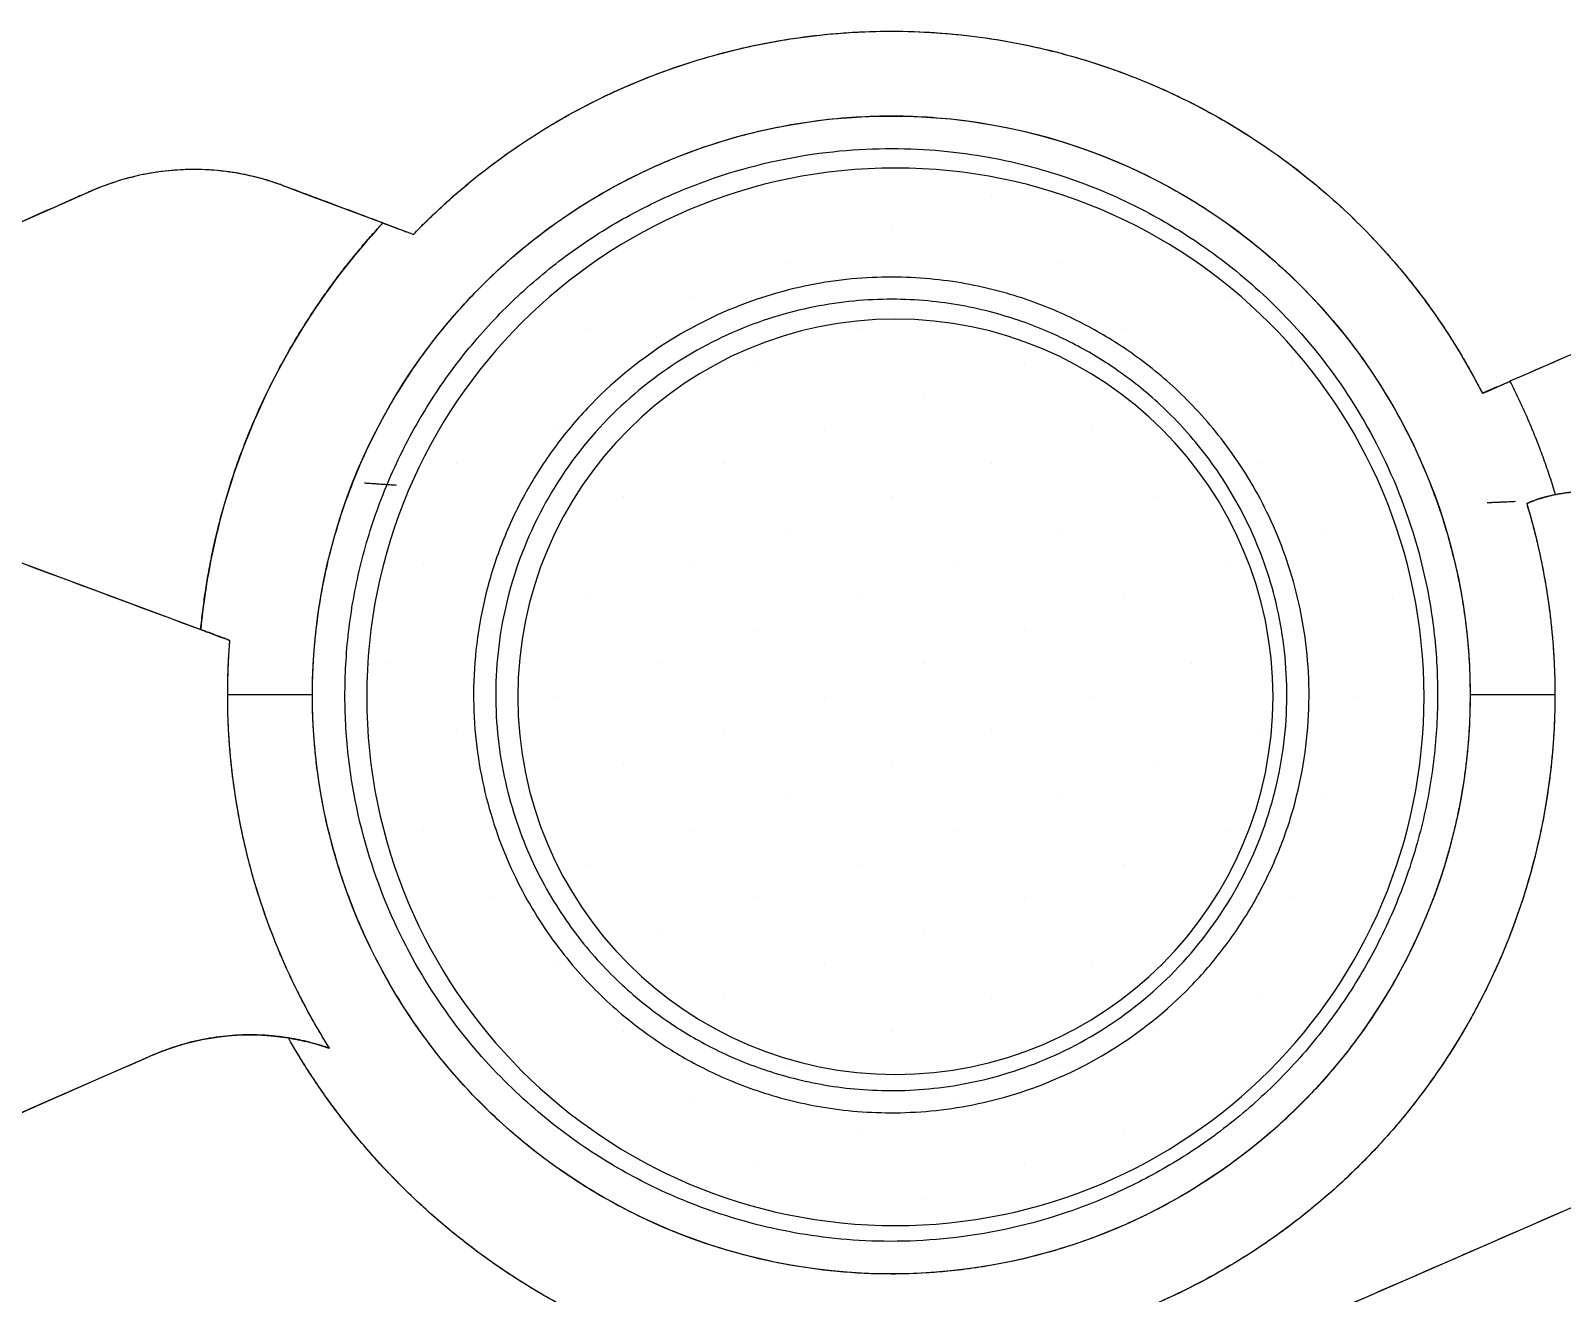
# Model space of a CAD drawing. Extents: x 956 to 1028, y 499 to 635.
# Drawn here: x 983.9 to 988.97, y 539.45 to 543.63 of the extents above; entities that cross this region are included whole.
import ezdxf

# ---------------------------------------------------------------- set-up
doc = ezdxf.new("R2010")
doc.units = 0
doc.header["$MEASUREMENT"] = 0
doc.layers.add('1', color=4, linetype='Continuous')

# ---------------------------------------------------------------- blocks, each defined once
blk = doc.blocks.new('*X2')
at = {"color": 0}
for p, q in [((200.5974, 336.8922), (200.5974, 336.8922)), ((200.9951, 336.7596), (200.9951, 336.7596)), ((200.3322, 336.627), (200.3322, 336.627)), ((201.3929, 336.627), (201.3929, 336.627)), ((199.6693, 336.4944), (199.6693, 336.4944)), ((200.7299, 336.4944), (200.7299, 336.4944)), ((201.7906, 336.4944), (201.7906, 336.4944)), ((200.067, 336.3619), (200.067, 336.3619)), ((201.1277, 336.3619), (201.1277, 336.3619)), ((202.1883, 336.3619), (202.1883, 336.3619)), ((199.4041, 336.2293), (199.4041, 336.2293)), ((200.4648, 336.2293), (200.4648, 336.2293)), ((201.5254, 336.2293), (201.5254, 336.2293)), ((202.5861, 336.2293), (202.5861, 336.2293)), ((199.8019, 336.0967), (199.8019, 336.0967)), ((200.8625, 336.0967), (200.8625, 336.0967)), ((201.9232, 336.0967), (201.9232, 336.0967)), ((200.1996, 335.9641), (200.1996, 335.9641)), ((201.2603, 335.9641), (201.2603, 335.9641)), ((202.3209, 335.9641), (202.3209, 335.9641)), ((199.5367, 335.8315), (199.5367, 335.8315)), ((200.5974, 335.8315), (200.5974, 335.8315)), ((201.658, 335.8315), (201.658, 335.8315)), ((202.7187, 335.8315), (202.7187, 335.8315)), ((199.9344, 335.6989), (199.9344, 335.6989)), ((200.9951, 335.6989), (200.9951, 335.6989)), ((202.0558, 335.6989), (202.0558, 335.6989)), ((199.2715, 335.5664), (199.2715, 335.5664)), ((200.3322, 335.5664), (200.3322, 335.5664)), ((201.3929, 335.5664), (201.3929, 335.5664)), ((202.4535, 335.5664), (202.4535, 335.5664)), ((199.6693, 335.4338), (199.6693, 335.4338)), ((200.7299, 335.4338), (200.7299, 335.4338)), ((201.7906, 335.4338), (201.7906, 335.4338)), ((202.8513, 335.4338), (202.8513, 335.4338)), ((199.0064, 335.3012), (199.0064, 335.3012)), ((200.067, 335.3012), (200.067, 335.3012)), ((201.1277, 335.3012), (201.1277, 335.3012)), ((202.1883, 335.3012), (202.1883, 335.3012)), ((199.4041, 335.1686), (199.4041, 335.1686)), ((200.4648, 335.1686), (200.4648, 335.1686)), ((201.5254, 335.1686), (201.5254, 335.1686)), ((202.5861, 335.1686), (202.5861, 335.1686)), ((199.8019, 335.036), (199.8019, 335.036)), ((200.8625, 335.036), (200.8625, 335.036)), ((201.9232, 335.036), (201.9232, 335.036)), ((202.9838, 335.036), (202.9838, 335.036)), ((199.1389, 334.9034), (199.1389, 334.9034)), ((200.1996, 334.9034), (200.1996, 334.9034)), ((201.2603, 334.9034), (201.2603, 334.9034)), ((202.3209, 334.9034), (202.3209, 334.9034)), ((199.5367, 334.7709), (199.5367, 334.7709)), ((200.5974, 334.7709), (200.5974, 334.7709)), ((201.658, 334.7709), (201.658, 334.7709)), ((202.7187, 334.7709), (202.7187, 334.7709)), ((199.9344, 334.6383), (199.9344, 334.6383)), ((200.9951, 334.6383), (200.9951, 334.6383)), ((202.0558, 334.6383), (202.0558, 334.6383)), ((199.2715, 334.5057), (199.2715, 334.5057)), ((200.3322, 334.5057), (200.3322, 334.5057)), ((201.3929, 334.5057), (201.3929, 334.5057)), ((202.4535, 334.5057), (202.4535, 334.5057)), ((199.6693, 334.3731), (199.6693, 334.3731)), ((200.7299, 334.3731), (200.7299, 334.3731)), ((201.7906, 334.3731), (201.7906, 334.3731)), ((202.8513, 334.3731), (202.8513, 334.3731)), ((199.0064, 334.2405), (199.0064, 334.2405)), ((200.067, 334.2405), (200.067, 334.2405)), ((201.1277, 334.2405), (201.1277, 334.2405)), ((202.1883, 334.2405), (202.1883, 334.2405)), ((199.4041, 334.108), (199.4041, 334.108)), ((200.4648, 334.108), (200.4648, 334.108)), ((201.5254, 334.108), (201.5254, 334.108)), ((202.5861, 334.108), (202.5861, 334.108)), ((199.8019, 333.9754), (199.8019, 333.9754)), ((200.8625, 333.9754), (200.8625, 333.9754)), ((201.9232, 333.9754), (201.9232, 333.9754)), ((200.1996, 333.8428), (200.1996, 333.8428)), ((201.2603, 333.8428), (201.2603, 333.8428)), ((202.3209, 333.8428), (202.3209, 333.8428)), ((199.5367, 333.7102), (199.5367, 333.7102)), ((200.5974, 333.7102), (200.5974, 333.7102)), ((201.658, 333.7102), (201.658, 333.7102)), ((199.9344, 333.5776), (199.9344, 333.5776)), ((200.9951, 333.5776), (200.9951, 333.5776)), ((202.0558, 333.5776), (202.0558, 333.5776)), ((200.3322, 333.445), (200.3322, 333.445)), ((201.3929, 333.445), (201.3929, 333.445)), ((202.4535, 333.445), (202.4535, 333.445)), ((199.6693, 333.3125), (199.6693, 333.3125)), ((200.7299, 333.3125), (200.7299, 333.3125)), ((201.7906, 333.3125), (201.7906, 333.3125)), ((200.067, 333.1799), (200.067, 333.1799)), ((201.1277, 333.1799), (201.1277, 333.1799)), ((200.4648, 333.0473), (200.4648, 333.0473)), ((201.5254, 333.0473), (201.5254, 333.0473)), ((200.8625, 332.9147), (200.8625, 332.9147))]:
    blk.add_line(p, q, dxfattribs=at)
blk = doc.blocks.new('DRAIN')
at = {"layer": '1', "color": 2}
for radius in [1.75, 1.25]:
    blk.add_circle((0, 0), radius, dxfattribs=at)
at = {"layer": '1', "color": 3, "xscale": 0.8339416050646733, "yscale": 0.8339416050646733, "zscale": 0.8339416050646733}
blk.add_blockref('*X2', (-167.6041, -279.2914), dxfattribs=at)
blk = doc.blocks.new('2026 SX')
at = {"layer": '1', "color": 3}
for p, q in [((32.8551, 30.2198), (32.8095, 30.1999)), ((27.3053, 29.8873), (28.567, 29.4179)), ((34.1614, 27.9652), (32.0431, 27.0422))]:
    blk.add_line(p, q, dxfattribs=at)
at = {"layer": '1', "color": 3, "flags": 128}
for points in [[(28.839, 30.8874), (28.8412, 30.8866), (28.8449, 30.8852), (28.8623, 30.8787), (28.9287, 30.8539), (29.17, 30.7637)], [(25.9441, 29.8771), (25.9695, 29.8882), (26.0412, 29.9197), (27.0747, 30.3734), (27.8521, 30.7147), (28.1083, 30.8271), (28.18, 30.8586), (28.2054, 30.8698)], [(28.407, 28.0091), (28.3828, 27.9984), (28.3143, 27.9684), (28.0701, 27.8612), (27.329, 27.5358), (26.3437, 27.1033), (26.2753, 27.0733), (26.251, 27.0626)]]:
    blk.add_lwpolyline(points, dxfattribs=at)
at = {"layer": '1', "color": 3}
blk.add_circle((30.8528, 29.2017), 1.916, dxfattribs=at)
for points, knots in [([(29.271, 30.7259), (29.3268, 30.7838), (29.3871, 30.8401), (29.5166, 30.9473), (29.5858, 30.9983), (29.7324, 31.0932), (29.8099, 31.1371), (29.972, 31.2161), (30.0567, 31.2511), (30.2317, 31.3108), (30.322, 31.3353), (30.5062, 31.3729), (30.6001, 31.3858), (30.7893, 31.3995), (30.8846, 31.4002), (31.074, 31.3893), (31.1682, 31.3776), (31.3532, 31.3427), (31.4441, 31.3193), (31.6202, 31.262), (31.7056, 31.2281), (31.8693, 31.1511), (31.9477, 31.1081), (32.0961, 31.0147), (32.1663, 30.9644), (32.2977, 30.8584), (32.359, 30.8027), (32.4726, 30.6876), (32.5249, 30.6283), (32.6207, 30.5077), (32.6643, 30.4464), (32.7429, 30.3233), (32.7781, 30.2614), (32.8095, 30.1999)], [0, 0, 0, 0, 0.0625, 0.0625, 0.125, 0.125, 0.1875, 0.1875, 0.25, 0.25, 0.3125, 0.3125, 0.375, 0.375, 0.4375, 0.4375, 0.5, 0.5, 0.5625, 0.5625, 0.625, 0.625, 0.6875, 0.6875, 0.75, 0.75, 0.8125, 0.8125, 0.875, 0.875, 0.9375, 0.9375, 1, 1, 1, 1]), ([(29.271, 30.7259), (29.278, 30.7331), (29.2919, 30.7475), (29.3133, 30.7687), (29.3348, 30.7896), (29.3567, 30.8103), (29.3789, 30.8306), (29.4013, 30.8506), (29.424, 30.8703), (29.4713, 30.9102), (29.545, 30.9681), (29.6495, 31.041), (29.7598, 31.1087), (29.8773, 31.1714), (30.0002, 31.2277), (30.1746, 31.2947), (30.403, 31.3583), (30.6415, 31.3919), (30.8357, 31.4), (31.0316, 31.3948), (31.2712, 31.3646), (31.5457, 31.2924), (31.8002, 31.1897), (31.9945, 31.0818), (32.137, 30.9854), (32.2358, 30.9098), (32.3289, 30.8299), (32.4151, 30.7473), (32.4957, 30.6613), (32.5576, 30.5879), (32.6041, 30.5281), (32.637, 30.4835), (32.6687, 30.4381), (32.6993, 30.392), (32.7287, 30.3451), (32.7569, 30.2975), (32.784, 30.2491), (32.801, 30.2163), (32.8095, 30.1999)], [0, 0, 0, 0, 0.007202, 0.014399, 0.021594, 0.028786, 0.035978, 0.04317, 0.050365, 0.057563, 0.087582, 0.117623, 0.149001, 0.180412, 0.213198, 0.245999, 0.314476, 0.382889, 0.418383, 0.453859, 0.523543, 0.591198, 0.657025, 0.720116, 0.750302, 0.780481, 0.80939, 0.838316, 0.866136, 0.89396, 0.907244, 0.920502, 0.933744, 0.946978, 0.960212, 0.973455, 0.986715, 1, 1, 1, 1]), ([(28.9368, 29.2017), (28.9368, 29.2109), (28.9369, 29.2295), (28.9375, 29.2575), (28.9386, 29.2859), (28.9401, 29.3147), (28.942, 29.3439), (28.9444, 29.3735), (28.9474, 29.4035), (28.9509, 29.4339), (28.9549, 29.4646), (28.9594, 29.4957), (28.9646, 29.5271), (28.9704, 29.5589), (28.9768, 29.5911), (28.9868, 29.6373), (29.0064, 29.7168), (29.0405, 29.8283), (29.0824, 29.9369), (29.133, 30.049), (29.1944, 30.1658), (29.2807, 30.3009), (29.3788, 30.4294), (29.5244, 30.5901), (29.7137, 30.7518), (29.9259, 30.8832), (30.1269, 30.9793), (30.3364, 31.0528), (30.5807, 31.1042), (30.8311, 31.1235), (31.1624, 31.1056), (31.4819, 31.0243), (31.7761, 30.8865), (31.9873, 30.7531), (32.1977, 30.5764), (32.3789, 30.3711), (32.5156, 30.1621), (32.5986, 29.9961), (32.6508, 29.8667), (32.6856, 29.7634), (32.7135, 29.6625), (32.7305, 29.585), (32.7408, 29.5289), (32.7469, 29.4918), (32.7528, 29.4501), (32.7583, 29.4041), (32.7629, 29.3541), (32.7666, 29.3005), (32.7677, 29.2636), (32.7683, 29.2446)], [0, 0, 0, 0, 0.004628, 0.009322, 0.014084, 0.018914, 0.023814, 0.028785, 0.033827, 0.038941, 0.044129, 0.04939, 0.054727, 0.060139, 0.065628, 0.071194, 0.083899, 0.106732, 0.129722, 0.142321, 0.16847, 0.195906, 0.222746, 0.249572, 0.304733, 0.347109, 0.374611, 0.416479, 0.458297, 0.499691, 0.542216, 0.624601, 0.663126, 0.705091, 0.7497, 0.800725, 0.842009, 0.874789, 0.893786, 0.91203, 0.929538, 0.946328, 0.951856, 0.958175, 0.965242, 0.973012, 0.981432, 0.990447, 1, 1, 1, 1]), ([(31.757, 30.7678), (31.6917, 30.8055), (31.62, 30.8415), (31.4621, 30.9065), (31.376, 30.9354), (31.1886, 30.9813), (31.0874, 30.9981), (30.8711, 31.0132), (30.7561, 31.0115), (30.5168, 30.9827), (30.3924, 30.9555), (30.2048, 30.8913), (30.1422, 30.8661), (30.0181, 30.8074), (29.9566, 30.774), (29.8362, 30.699), (29.7773, 30.6574), (29.6638, 30.5663), (29.6092, 30.5167), (29.5056, 30.4104), (29.4567, 30.3537), (29.3661, 30.234), (29.3243, 30.1712), (29.249, 30.0406), (29.2154, 29.973), (29.1571, 29.8347), (29.1324, 29.764), (29.0921, 29.6212), (29.0765, 29.5491), (29.0544, 29.4052), (29.0478, 29.3334), (29.043, 29.1916), (29.0448, 29.1217), (29.0561, 28.9848), (29.0655, 28.918), (29.1037, 28.7235), (29.1424, 28.6022), (29.2371, 28.3804), (29.2931, 28.28), (29.4143, 28.1003), (29.4795, 28.0211), (29.6129, 27.8817), (29.6811, 27.8216), (29.8163, 27.7173), (29.8833, 27.6732), (30.0138, 27.5979), (30.0855, 27.5619), (30.2434, 27.4969), (30.3296, 27.4679), (30.5169, 27.4221), (30.6182, 27.4053), (30.8344, 27.3901), (30.9494, 27.3919), (31.1888, 27.4207), (31.3132, 27.4479), (31.5007, 27.5121), (31.5633, 27.5373), (31.6874, 27.596), (31.7489, 27.6294), (31.8693, 27.7044), (31.9282, 27.746), (32.0417, 27.8371), (32.0964, 27.8867), (32.1999, 27.993), (32.2488, 28.0497), (32.3394, 28.1693), (32.3812, 28.2322), (32.4566, 28.3627), (32.4901, 28.4304), (32.5484, 28.5687), (32.5731, 28.6394), (32.6134, 28.7822), (32.629, 28.8543), (32.6512, 28.9982), (32.6578, 29.07), (32.6625, 29.2117), (32.6607, 29.2817), (32.6494, 29.4185), (32.64, 29.4854), (32.6018, 29.6799), (32.5632, 29.8012), (32.4684, 30.0229), (32.4124, 30.1234), (32.2912, 30.3031), (32.226, 30.3823), (32.0926, 30.5217), (32.0245, 30.5818), (31.8893, 30.686), (31.8222, 30.7301), (31.757, 30.7678)], [0, 0, 0, 0, 0.03125, 0.03125, 0.0625, 0.0625, 0.09375, 0.09375, 0.125, 0.125, 0.15625, 0.15625, 0.171875, 0.171875, 0.1875, 0.1875, 0.203125, 0.203125, 0.21875, 0.21875, 0.234375, 0.234375, 0.25, 0.25, 0.265625, 0.265625, 0.28125, 0.28125, 0.296875, 0.296875, 0.3125, 0.3125, 0.328125, 0.328125, 0.34375, 0.34375, 0.375, 0.375, 0.40625, 0.40625, 0.4375, 0.4375, 0.46875, 0.46875, 0.5, 0.5, 0.53125, 0.53125, 0.5625, 0.5625, 0.59375, 0.59375, 0.625, 0.625, 0.65625, 0.65625, 0.671875, 0.671875, 0.6875, 0.6875, 0.703125, 0.703125, 0.71875, 0.71875, 0.734375, 0.734375, 0.75, 0.75, 0.765625, 0.765625, 0.78125, 0.78125, 0.796875, 0.796875, 0.8125, 0.8125, 0.828125, 0.828125, 0.84375, 0.84375, 0.875, 0.875, 0.90625, 0.90625, 0.9375, 0.9375, 0.96875, 0.96875, 1, 1, 1, 1]), ([(29.17, 30.7637), (29.1411, 30.7745), (29.0744, 30.7994), (28.9888, 30.8314), (28.9175, 30.8581), (28.8735, 30.8745), (28.842, 30.8862), (28.817, 30.8954), (28.7937, 30.9031), (28.7422, 30.9181), (28.6631, 30.9346), (28.5559, 30.9428), (28.4486, 30.9376), (28.3428, 30.9187), (28.2659, 30.8946), (28.2162, 30.8746), (28.1835, 30.8602), (28.0935, 30.8207), (27.9518, 30.7585), (27.7555, 30.6723), (27.3995, 30.516), (26.941, 30.3147), (26.4539, 30.1009), (26.155, 29.9697), (26.0077, 29.9049), (25.9544, 29.8816), (25.9299, 29.8709), (25.9077, 29.8624), (25.8736, 29.8515), (25.83, 29.841), (25.7768, 29.834), (25.7232, 29.8325), (25.6697, 29.8365), (25.6168, 29.8459), (25.5765, 29.8576), (25.543, 29.8699), (25.518, 29.8791), (25.4806, 29.8929), (25.4217, 29.9147), (25.3126, 29.955), (24.9532, 30.0878), (24.2686, 30.3408), (23.573, 30.5978), (23.1143, 30.7673), (22.982, 30.8162), (22.8911, 30.8498), (22.8132, 30.8786), (22.7665, 30.8956), (22.7481, 30.9024)], [0, 0, 0, 0, 0.013488, 0.031135, 0.039907, 0.046789, 0.051661, 0.054598, 0.058411, 0.06241, 0.078027, 0.093639, 0.109281, 0.124861, 0.140482, 0.144382, 0.148293, 0.156094, 0.18734, 0.215924, 0.249826, 0.35728, 0.434784, 0.482339, 0.499945, 0.505145, 0.507752, 0.511607, 0.515558, 0.523374, 0.531166, 0.538976, 0.546774, 0.554591, 0.562407, 0.565076, 0.570169, 0.574065, 0.582511, 0.597623, 0.624914, 0.749945, 0.916638, 0.949078, 0.963683, 0.978287, 0.991407, 1, 1, 1, 1]), ([(28.839, 30.8874), (28.8333, 30.8895), (28.822, 30.8936), (28.8048, 30.8994), (28.7875, 30.9048), (28.7701, 30.9099), (28.7526, 30.9146), (28.735, 30.9188), (28.7173, 30.9228), (28.6995, 30.9263), (28.6611, 30.9331), (28.6014, 30.94), (28.5204, 30.9416), (28.4396, 30.9355), (28.3757, 30.9244), (28.3283, 30.9129), (28.297, 30.904), (28.266, 30.8938), (28.2354, 30.8826), (28.2154, 30.8741), (28.2054, 30.8698)], [0, 0, 0, 0, 0.027942, 0.055843, 0.083717, 0.111577, 0.139435, 0.167305, 0.1952, 0.223133, 0.251116, 0.375587, 0.500118, 0.62463, 0.749063, 0.799367, 0.849536, 0.899648, 0.949777, 1, 1, 1, 1]), ([(34.2426, 30.8243), (34.2175, 30.8133), (34.1299, 30.7753), (34, 30.7186), (33.8291, 30.6442), (33.6367, 30.5603), (33.3194, 30.4221), (33.0681, 30.3126), (32.9007, 30.2396)], [0, 0, 0, 0, 0.056177, 0.195762, 0.290519, 0.438178, 0.625886, 1, 1, 1, 1]), ([(34.2413, 30.8237), (34.2149, 30.8122), (34.1421, 30.7806), (34.0147, 30.7251), (33.8177, 30.6392), (33.4436, 30.4762), (33.1242, 30.337), (32.9007, 30.2396)], [0, 0, 0, 0, 0.058934, 0.16282, 0.28517, 0.499877, 1, 1, 1, 1]), ([(29.17, 30.7637), (29.0664, 30.6521), (28.9785, 30.5351), (28.8317, 30.2999), (28.7727, 30.1817), (28.6788, 29.9506), (28.6438, 29.8376), (28.5926, 29.6207), (28.5763, 29.5167), (28.567, 29.4179)], [0, 0, 0, 0, 0.25, 0.25, 0.5, 0.5, 0.75, 0.75, 1, 1, 1, 1]), ([(28.567, 29.4179), (28.568, 29.4283), (28.5701, 29.4491), (28.5737, 29.4803), (28.5777, 29.5114), (28.5821, 29.5424), (28.587, 29.5733), (28.5922, 29.6041), (28.5979, 29.6349), (28.6041, 29.6656), (28.6106, 29.6962), (28.6176, 29.7267), (28.6249, 29.7572), (28.6456, 29.8378), (28.6854, 29.9671), (28.7549, 30.1408), (28.8382, 30.3085), (28.9121, 30.4308), (28.9673, 30.5122), (28.9985, 30.5561), (29.0308, 30.5992), (29.0641, 30.6415), (29.0984, 30.6831), (29.1336, 30.7239), (29.1578, 30.7504), (29.17, 30.7637)], [0, 0, 0, 0, 0.0209012, 0.0417833, 0.0626503, 0.083506, 0.1043543, 0.1251991, 0.1460443, 0.1668939, 0.1877517, 0.2086215, 0.2295074, 0.2504131, 0.3749107, 0.4994333, 0.6240799, 0.7487259, 0.784666, 0.8205586, 0.8564232, 0.8922799, 0.9281483, 0.9640485, 1, 1, 1, 1]), ([(29.17, 30.7637), (29.1714, 30.7632), (29.1741, 30.7621), (29.1786, 30.7604), (29.1835, 30.7586), (29.1888, 30.7566), (29.1945, 30.7545), (29.2007, 30.7522), (29.2091, 30.749), (29.2206, 30.7448), (29.2357, 30.7391), (29.2525, 30.7328), (29.2647, 30.7283), (29.2709, 30.7259)], [0, 0, 0, 0, 0.06481, 0.129755, 0.19492, 0.260394, 0.326268, 0.392636, 0.459596, 0.587999, 0.720402, 0.857501, 1, 1, 1, 1]), ([(29.17, 30.7637), (29.1713, 30.7632), (29.1738, 30.7624), (29.1776, 30.7609), (29.1812, 30.7595), (29.1847, 30.7582), (29.1902, 30.7561), (29.1986, 30.7529), (29.2109, 30.7484), (29.2244, 30.7433), (29.2384, 30.7381), (29.2538, 30.7325), (29.2648, 30.7283), (29.271, 30.7259)], [0, 0, 0, 0, 0.060541, 0.115948, 0.166074, 0.210792, 0.249997, 0.37088, 0.500027, 0.627372, 0.750007, 0.861054, 1, 1, 1, 1]), ([(31.5442, 30.3993), (31.5941, 30.3705), (31.6453, 30.3367), (31.7487, 30.257), (31.8009, 30.2111), (31.9028, 30.1045), (31.9527, 30.0439), (32.0454, 29.9065), (32.0882, 29.8297), (32.1607, 29.6601), (32.1902, 29.5673), (32.2291, 29.3691), (32.2385, 29.2636), (32.2312, 29.0468), (32.2145, 28.9355), (32.1683, 28.7717), (32.1494, 28.7177), (32.1048, 28.6119), (32.0791, 28.5602), (32.0215, 28.4604), (31.9896, 28.4123), (31.9203, 28.3208), (31.8829, 28.2774), (31.7641, 28.1555), (31.6761, 28.0854), (31.492, 27.9707), (31.396, 27.926), (31.2048, 27.8606), (31.1097, 27.8398), (30.9266, 27.8178), (30.8387, 27.8164), (30.6734, 27.828), (30.596, 27.8409), (30.4527, 27.8759), (30.3868, 27.8981), (30.2661, 27.9478), (30.2112, 27.9753), (30.1114, 28.0329), (30.0602, 28.0667), (29.9568, 28.1464), (29.9047, 28.1923), (29.8027, 28.2989), (29.7528, 28.3595), (29.6601, 28.4969), (29.6173, 28.5737), (29.5449, 28.7433), (29.5153, 28.836), (29.4764, 29.0343), (29.4671, 29.1398), (29.4744, 29.3566), (29.491, 29.4678), (29.5372, 29.6317), (29.5561, 29.6857), (29.6007, 29.7915), (29.6264, 29.8432), (29.684, 29.943), (29.7159, 29.9911), (29.7853, 30.0826), (29.8226, 30.126), (29.9414, 30.2479), (30.0294, 30.318), (30.2135, 30.4327), (30.3095, 30.4774), (30.5007, 30.5428), (30.5958, 30.5636), (30.7789, 30.5856), (30.8668, 30.5869), (31.0321, 30.5753), (31.1096, 30.5625), (31.2528, 30.5274), (31.3187, 30.5053), (31.4394, 30.4556), (31.4943, 30.4281), (31.5442, 30.3993)], [0, 0, 0, 0, 0.03125, 0.03125, 0.0625, 0.0625, 0.09375, 0.09375, 0.125, 0.125, 0.15625, 0.15625, 0.1875, 0.1875, 0.21875, 0.21875, 0.234375, 0.234375, 0.25, 0.25, 0.265625, 0.265625, 0.28125, 0.28125, 0.3125, 0.3125, 0.34375, 0.34375, 0.375, 0.375, 0.40625, 0.40625, 0.4375, 0.4375, 0.46875, 0.46875, 0.5, 0.5, 0.53125, 0.53125, 0.5625, 0.5625, 0.59375, 0.59375, 0.625, 0.625, 0.65625, 0.65625, 0.6875, 0.6875, 0.71875, 0.71875, 0.734375, 0.734375, 0.75, 0.75, 0.765625, 0.765625, 0.78125, 0.78125, 0.8125, 0.8125, 0.84375, 0.84375, 0.875, 0.875, 0.90625, 0.90625, 0.9375, 0.9375, 0.96875, 0.96875, 1, 1, 1, 1]), ([(30.198, 28.0677), (30.1508, 28.095), (30.1023, 28.1269), (30.0044, 28.2024), (29.955, 28.2459), (29.8584, 28.3468), (29.8112, 28.4042), (29.7234, 28.5343), (29.6829, 28.607), (29.6143, 28.7676), (29.5863, 28.8555), (29.5494, 29.0432), (29.5406, 29.1431), (29.5475, 29.3484), (29.5633, 29.4537), (29.6217, 29.6605), (29.6642, 29.7619), (29.7733, 29.9509), (29.8398, 30.0384), (29.9898, 30.1924), (30.0731, 30.2587), (30.2474, 30.3673), (30.3384, 30.4097), (30.5194, 30.4716), (30.6095, 30.4913), (30.7828, 30.5122), (30.8661, 30.5134), (31.0226, 30.5024), (31.0959, 30.4902), (31.2316, 30.4571), (31.294, 30.4361), (31.4083, 30.389), (31.4602, 30.363), (31.5547, 30.3084), (31.6033, 30.2765), (31.7012, 30.201), (31.7505, 30.1575), (31.8471, 30.0566), (31.8943, 29.9992), (31.9821, 29.8691), (32.0226, 29.7963), (32.0912, 29.6358), (32.1192, 29.5479), (32.1561, 29.3602), (32.1649, 29.2603), (32.158, 29.055), (32.1422, 28.9497), (32.0839, 28.7429), (32.0413, 28.6415), (31.9322, 28.4525), (31.8657, 28.3649), (31.7157, 28.211), (31.6324, 28.1447), (31.4581, 28.036), (31.3672, 27.9937), (31.1861, 27.9318), (31.0961, 27.9121), (30.9227, 27.8912), (30.8395, 27.89), (30.6829, 27.901), (30.6096, 27.9131), (30.4739, 27.9463), (30.4115, 27.9673), (30.2972, 28.0143), (30.2453, 28.0404), (30.198, 28.0677)], [0, 0, 0, 0, 0.03125, 0.03125, 0.0625, 0.0625, 0.09375, 0.09375, 0.125, 0.125, 0.15625, 0.15625, 0.1875, 0.1875, 0.21875, 0.21875, 0.25, 0.25, 0.28125, 0.28125, 0.3125, 0.3125, 0.34375, 0.34375, 0.375, 0.375, 0.40625, 0.40625, 0.4375, 0.4375, 0.46875, 0.46875, 0.5, 0.5, 0.53125, 0.53125, 0.5625, 0.5625, 0.59375, 0.59375, 0.625, 0.625, 0.65625, 0.65625, 0.6875, 0.6875, 0.71875, 0.71875, 0.75, 0.75, 0.78125, 0.78125, 0.8125, 0.8125, 0.84375, 0.84375, 0.875, 0.875, 0.90625, 0.90625, 0.9375, 0.9375, 0.96875, 0.96875, 1, 1, 1, 1]), ([(32.8095, 30.1999), (32.8123, 30.2011), (32.8178, 30.2035), (32.8257, 30.207), (32.8333, 30.2103), (32.8407, 30.2135), (32.8478, 30.2166), (32.8545, 30.2195), (32.861, 30.2224), (32.8688, 30.2257), (32.8774, 30.2295), (32.8863, 30.2333), (32.8941, 30.2368), (32.8985, 30.2387), (32.9007, 30.2396)], [0, 0, 0, 0, 0.066972, 0.133849, 0.200691, 0.26756, 0.334518, 0.40163, 0.46896, 0.536572, 0.654977, 0.773943, 0.88438, 1, 1, 1, 1]), ([(32.8095, 30.1999), (32.8121, 30.201), (32.8171, 30.2032), (32.8243, 30.2064), (32.8311, 30.2094), (32.8375, 30.2121), (32.8435, 30.2147), (32.8491, 30.2172), (32.8544, 30.2195), (32.8593, 30.2216), (32.8659, 30.2245), (32.8743, 30.2281), (32.8839, 30.2323), (32.893, 30.2363), (32.8981, 30.2385), (32.9007, 30.2396)], [0, 0, 0, 0, 0.062412, 0.123126, 0.18213, 0.239416, 0.294981, 0.348822, 0.40094, 0.451341, 0.50003, 0.613357, 0.734854, 0.863956, 1, 1, 1, 1]), ([(32.9007, 30.2396), (32.9054, 30.2304), (32.9147, 30.2118), (32.9282, 30.1838), (32.9413, 30.1556), (32.954, 30.1272), (32.9663, 30.0987), (32.9783, 30.07), (32.9898, 30.0412), (33.001, 30.0122), (33.0118, 29.9831), (33.0221, 29.9538), (33.0321, 29.9243), (33.0417, 29.8947), (33.0478, 29.8749), (33.0508, 29.8649)], [0, 0, 0, 0, 0.077073, 0.15407, 0.231003, 0.307888, 0.384739, 0.461569, 0.538394, 0.615226, 0.69208, 0.76897, 0.845911, 0.922916, 1, 1, 1, 1]), ([(32.9007, 30.2396), (32.9054, 30.2304), (32.9147, 30.2118), (32.9282, 30.1838), (32.9413, 30.1556), (32.954, 30.1272), (32.9663, 30.0987), (32.9783, 30.07), (32.9898, 30.0412), (33.001, 30.0122), (33.0118, 29.9831), (33.0221, 29.9538), (33.0321, 29.9244), (33.0417, 29.8948), (33.0478, 29.8749), (33.0508, 29.865)], [0, 0, 0, 0, 0.0770797, 0.1540816, 0.2310198, 0.3079082, 0.3847611, 0.4615926, 0.5384167, 0.6152477, 0.6920997, 0.7689868, 0.8459232, 0.9229229, 1, 1, 1, 1]), ([(24.6461, 28.8866), (24.8147, 28.9601), (25.4599, 29.2416), (26.1453, 29.5405), (26.7022, 29.7834), (26.7922, 29.8226), (26.8524, 29.8489), (26.8795, 29.8607), (26.9001, 29.8697), (26.9154, 29.8764), (26.9286, 29.8819), (26.9593, 29.8938), (27.0067, 29.908), (27.0718, 29.9187), (27.1379, 29.921), (27.1927, 29.9162), (27.2359, 29.9081), (27.2625, 29.9013), (27.2835, 29.8949), (27.2986, 29.8897), (27.3141, 29.884), (27.3483, 29.8713), (27.4363, 29.8385), (27.6699, 29.7517), (28.0583, 29.6071), (28.3884, 29.4844), (28.567, 29.4179)], [0, 0, 0, 0, 0.130722, 0.500228, 0.531364, 0.562502, 0.569969, 0.578045, 0.583539, 0.585915, 0.58994, 0.593726, 0.609328, 0.624937, 0.640542, 0.656155, 0.663929, 0.671765, 0.675651, 0.679568, 0.68307, 0.687394, 0.705499, 0.749785, 0.864553, 1, 1, 1, 1]), ([(29.1092, 29.9035), (29.1114, 29.9034), (29.1155, 29.9031), (29.1218, 29.9026), (29.1292, 29.9021), (29.139, 29.9014), (29.1519, 29.9005), (29.166, 29.8995), (29.1812, 29.8985), (29.1974, 29.8974), (29.2087, 29.8966), (29.2143, 29.8962)], [0, 0, 0, 0, 0.0967847, 0.180379, 0.2508629, 0.371937, 0.5013157, 0.6280278, 0.7509466, 0.8754366, 1, 1, 1, 1]), ([(32.956, 29.8355), (32.9582, 29.8364), (32.9627, 29.8383), (32.9694, 29.8409), (32.9761, 29.8435), (32.9827, 29.8459), (32.9916, 29.849), (33.0028, 29.8526), (33.0148, 29.8561), (33.0259, 29.8591), (33.0343, 29.8613), (33.043, 29.8633), (33.0477, 29.8643), (33.0508, 29.8649)], [0, 0, 0, 0, 0.053473, 0.108417, 0.164809, 0.222621, 0.281821, 0.403056, 0.536622, 0.64682, 0.774107, 0.847606, 1, 1, 1, 1]), ([(33.0508, 29.8649), (33.0482, 29.8644), (33.0428, 29.8632), (33.0311, 29.8605), (33.0161, 29.8566), (32.9994, 29.8515), (32.9859, 29.847), (32.9731, 29.8423), (32.963, 29.8383), (32.9579, 29.8362), (32.956, 29.8354)], [0, 0, 0, 0, 0.125083, 0.249972, 0.499911, 0.627058, 0.750084, 0.87496, 0.954581, 1, 1, 1, 1]), ([(33.0508, 29.865), (33.0554, 29.8659), (33.0644, 29.8677), (33.078, 29.8699), (33.0917, 29.8718), (33.1055, 29.8734), (33.1194, 29.8746), (33.1333, 29.8754), (33.1588, 29.8762), (33.1957, 29.8752), (33.2358, 29.8703), (33.2674, 29.8642), (33.287, 29.8595), (33.3026, 29.8551), (33.3139, 29.8517), (33.3254, 29.8479), (33.3376, 29.8435), (33.3563, 29.8365), (33.3867, 29.8252), (33.4529, 29.8004), (33.5494, 29.7643), (33.6706, 29.719), (33.8727, 29.6434), (34.1558, 29.5375), (34.5563, 29.3877), (35.1636, 29.1605), (35.6495, 28.9787), (35.9777, 28.8559)], [0, 0, 0, 0, 0.004441, 0.008885, 0.013333, 0.01779, 0.022258, 0.02674, 0.031241, 0.046832, 0.062365, 0.070113, 0.077906, 0.081804, 0.085721, 0.089277, 0.093511, 0.098163, 0.108583, 0.124772, 0.16637, 0.20797, 0.249571, 0.374539, 0.4995, 0.662027, 1, 1, 1, 1]), ([(33.0508, 29.865), (33.0548, 29.8658), (33.0628, 29.8674), (33.0748, 29.8694), (33.087, 29.8712), (33.0992, 29.8727), (33.1116, 29.8739), (33.1321, 29.8755), (33.1608, 29.8763), (33.1975, 29.8748), (33.2338, 29.8707), (33.2698, 29.864), (33.2993, 29.8563), (33.3224, 29.849), (33.3337, 29.8449), (33.3393, 29.8429)], [0, 0, 0, 0, 0.0414976, 0.0831763, 0.1250606, 0.1671747, 0.2095425, 0.2521874, 0.3779097, 0.5029591, 0.627434, 0.7521026, 0.87683, 0.9390481, 1, 1, 1, 1]), ([(32.956, 29.8355), (32.9582, 29.8282), (32.9668, 29.7992), (32.9843, 29.7348), (33.0086, 29.6299), (33.0327, 29.4882), (33.0492, 29.3146), (33.0512, 29.1043), (33.0267, 28.8443), (32.9517, 28.5184), (32.829, 28.2254), (32.6872, 27.9875), (32.5629, 27.8174), (32.4158, 27.6527), (32.2534, 27.5048), (32.0994, 27.3903), (31.9655, 27.3062), (31.8495, 27.2428), (31.7521, 27.1965), (31.6825, 27.1675), (31.6423, 27.1519), (31.6003, 27.1364), (31.5495, 27.1187), (31.5084, 27.1054), (31.4895, 27.0993)], [0, 0, 0, 0, 0.006671, 0.026326, 0.058051, 0.100383, 0.151406, 0.209719, 0.283276, 0.378198, 0.499854, 0.557953, 0.619046, 0.683068, 0.749889, 0.809875, 0.849917, 0.887441, 0.924967, 0.943718, 0.953099, 0.962469, 0.982697, 1, 1, 1, 1]), ([(32.8248, 29.8384), (32.8276, 29.8385), (32.8328, 29.8387), (32.8403, 29.839), (32.8474, 29.8393), (32.8568, 29.8397), (32.8679, 29.8402), (32.8802, 29.8408), (32.8914, 29.8412), (32.9017, 29.8417), (32.9109, 29.8421), (32.9161, 29.8423), (32.9186, 29.8425)], [0, 0, 0, 0, 0.064037, 0.121739, 0.182685, 0.243653, 0.366234, 0.489483, 0.614288, 0.740582, 0.871187, 1, 1, 1, 1]), ([(32.956, 29.8355), (32.9588, 29.8261), (32.9644, 29.8073), (32.9723, 29.7789), (32.9799, 29.7505), (32.987, 29.722), (32.9938, 29.6934), (33.0002, 29.6647), (33.0062, 29.6359), (33.0118, 29.607), (33.017, 29.578), (33.0219, 29.549), (33.0275, 29.512), (33.0336, 29.4671), (33.0393, 29.4142), (33.0439, 29.3612), (33.0471, 29.3081), (33.0491, 29.2549), (33.0493, 29.2194), (33.0494, 29.2017)], [0, 0, 0, 0, 0.045816, 0.091597, 0.137352, 0.183088, 0.228813, 0.274536, 0.320265, 0.366009, 0.411775, 0.457572, 0.503408, 0.586258, 0.66901, 0.751711, 0.83441, 0.917157, 1, 1, 1, 1]), ([(28.567, 29.4179), (28.5683, 29.4174), (28.571, 29.4164), (28.5755, 29.4147), (28.5802, 29.413), (28.5853, 29.4111), (28.5907, 29.4091), (28.5964, 29.407), (28.6037, 29.4043), (28.6128, 29.4009), (28.6242, 29.3967), (28.6364, 29.3921), (28.6495, 29.3873), (28.6588, 29.3838), (28.6635, 29.382)], [0, 0, 0, 0, 0.067237, 0.134128, 0.200619, 0.266661, 0.332205, 0.397203, 0.461611, 0.567775, 0.674818, 0.78262, 0.891057, 1, 1, 1, 1]), ([(28.6635, 29.382), (28.6583, 29.384), (28.6478, 29.3879), (28.6327, 29.3935), (28.6187, 29.3987), (28.6059, 29.4035), (28.5943, 29.4078), (28.5838, 29.4117), (28.575, 29.415), (28.5697, 29.4169), (28.567, 29.4179)], [0, 0, 0, 0, 0.125111, 0.25002, 0.37231, 0.499981, 0.627959, 0.750076, 0.874964, 1, 1, 1, 1]), ([(28.6561, 29.2017), (28.6561, 29.2117), (28.6562, 29.2318), (28.6569, 29.2619), (28.6579, 29.2919), (28.6593, 29.322), (28.6612, 29.352), (28.6627, 29.372), (28.6635, 29.382)], [0, 0, 0, 0, 0.166676, 0.333307, 0.499924, 0.666557, 0.833239, 1, 1, 1, 1]), ([(28.6561, 29.2017), (28.6561, 29.2084), (28.6562, 29.2235), (28.6567, 29.2536), (28.6578, 29.2919), (28.6598, 29.3295), (28.6618, 29.3595), (28.6629, 29.3745), (28.6635, 29.382)], [0, 0, 0, 0, 0.112102, 0.250039, 0.499996, 0.749958, 0.875113, 1, 1, 1, 1]), ([(28.9368, 29.2017), (28.9126, 29.2017), (28.8878, 29.2017), (28.8379, 29.2017), (28.8129, 29.2017), (28.7642, 29.2017), (28.7405, 29.2017), (28.6959, 29.2017), (28.675, 29.2017), (28.6561, 29.2017)], [0, 0, 0, 0, 0.25, 0.25, 0.5, 0.5, 0.75, 0.75, 1, 1, 1, 1]), ([(28.9932, 28.0323), (28.9881, 28.0405), (28.9779, 28.0569), (28.9629, 28.0818), (28.9483, 28.1068), (28.934, 28.1321), (28.9201, 28.1575), (28.9065, 28.183), (28.8932, 28.2088), (28.8803, 28.2348), (28.8677, 28.2609), (28.8554, 28.2872), (28.8263, 28.3519), (28.7843, 28.4567), (28.7373, 28.6033), (28.7008, 28.752), (28.6807, 28.8685), (28.6702, 28.9519), (28.665, 29.0017), (28.661, 29.0516), (28.6582, 29.1015), (28.6564, 29.1516), (28.6562, 29.185), (28.6561, 29.2017)], [0, 0, 0, 0, 0.023554, 0.047088, 0.070607, 0.094115, 0.117616, 0.141113, 0.164611, 0.188114, 0.211627, 0.235153, 0.258696, 0.384219, 0.509714, 0.633021, 0.756372, 0.797006, 0.8376, 0.878175, 0.918753, 0.959354, 1, 1, 1, 1]), ([(28.9932, 28.0323), (28.9889, 28.0393), (28.9795, 28.0547), (28.9643, 28.0798), (28.9446, 28.1134), (28.9247, 28.1489), (28.907, 28.1818), (28.8884, 28.2182), (28.8699, 28.256), (28.8486, 28.302), (28.8267, 28.3522), (28.7875, 28.4493), (28.7521, 28.5547), (28.7239, 28.6588), (28.7083, 28.724), (28.6951, 28.788), (28.684, 28.8509), (28.6749, 28.9126), (28.6678, 28.9729), (28.6624, 29.032), (28.6587, 29.0898), (28.6565, 29.1462), (28.6562, 29.1833), (28.6561, 29.2017)], [0, 0, 0, 0, 0.020049, 0.043892, 0.071442, 0.11483, 0.142861, 0.162388, 0.214302, 0.245237, 0.285738, 0.347549, 0.49999, 0.555642, 0.609974, 0.66301, 0.714771, 0.765283, 0.814571, 0.86266, 0.909577, 0.955348, 1, 1, 1, 1]), ([(32.7688, 29.2017), (32.7687, 29.1922), (32.7686, 29.1733), (32.768, 29.145), (32.7669, 29.1168), (32.7655, 29.0888), (32.7636, 29.061), (32.7614, 29.0333), (32.7588, 29.0059), (32.7558, 28.9788), (32.7524, 28.9519), (32.7488, 28.9253), (32.7447, 28.8991), (32.7404, 28.8731), (32.7358, 28.8476), (32.7309, 28.8224), (32.7257, 28.7976), (32.7203, 28.7732), (32.7146, 28.7493), (32.7087, 28.7258), (32.7027, 28.7028), (32.6965, 28.6802), (32.6901, 28.6582), (32.6836, 28.6367), (32.677, 28.6157), (32.6703, 28.5953), (32.6635, 28.5754), (32.6567, 28.556), (32.6499, 28.5373), (32.6431, 28.5191), (32.6363, 28.5016), (32.6295, 28.4846), (32.599, 28.4098), (32.5382, 28.283), (32.4356, 28.1162), (32.3251, 27.9713), (32.2047, 27.84), (32.0707, 27.7184), (31.9196, 27.606), (31.7571, 27.5086), (31.5872, 27.4283), (31.41, 27.3648), (31.2273, 27.319), (31.079, 27.297), (30.954, 27.287), (30.7717, 27.2815), (30.5095, 27.3063), (30.2102, 27.3888), (29.9719, 27.4944), (29.7903, 27.6033), (29.6574, 27.7018), (29.5652, 27.7814), (29.4743, 27.8687), (29.3717, 27.9813), (29.2413, 28.156), (29.1461, 28.3234), (29.0587, 28.5201), (29.0082, 28.6709), (28.9743, 28.8195), (28.9592, 28.9049), (28.9493, 28.9774), (28.9429, 29.0428), (28.939, 29.1014), (28.937, 29.1536), (28.9368, 29.1863), (28.9368, 29.2017)], [0, 0, 0, 0, 0.004725, 0.009432, 0.014118, 0.018781, 0.023418, 0.028025, 0.0326, 0.03714, 0.041641, 0.046102, 0.050518, 0.054888, 0.059207, 0.063473, 0.067683, 0.071834, 0.075923, 0.079947, 0.083903, 0.087789, 0.091602, 0.095338, 0.098995, 0.102571, 0.106063, 0.109469, 0.112785, 0.11601, 0.119141, 0.122175, 0.125111, 0.159422, 0.192131, 0.222572, 0.250141, 0.280843, 0.312644, 0.343894, 0.375143, 0.40616, 0.437632, 0.468876, 0.480784, 0.500128, 0.559752, 0.61121, 0.65431, 0.689285, 0.71658, 0.736678, 0.750006, 0.77938, 0.812503, 0.858517, 0.874993, 0.919811, 0.93748, 0.950943, 0.963067, 0.97395, 0.983683, 0.992343, 1, 1, 1, 1]), ([(33.0494, 29.2017), (33.0494, 29.1923), (33.0493, 29.1734), (33.0488, 29.1451), (33.0479, 29.1168), (33.0466, 29.0886), (33.0449, 29.0604), (33.0429, 29.0322), (33.0406, 29.004), (33.0379, 28.9758), (33.0348, 28.9477), (33.0313, 28.9196), (33.0217, 28.8489), (33.0015, 28.736), (32.9623, 28.5822), (32.9118, 28.4307), (32.8493, 28.2807), (32.775, 28.1342), (32.6876, 27.99), (32.5879, 27.8509), (32.4737, 27.7156), (32.3465, 27.5876), (32.2034, 27.4658), (32.0469, 27.3544), (31.9188, 27.2796), (31.8296, 27.2339), (31.7824, 27.2112), (31.7348, 27.1896), (31.6867, 27.1692), (31.6381, 27.15), (31.5891, 27.1319), (31.5396, 27.1149), (31.5062, 27.1045), (31.4895, 27.0993)], [0, 0, 0, 0, 0.010099, 0.020191, 0.030277, 0.040359, 0.05044, 0.06052, 0.070601, 0.080685, 0.090774, 0.100869, 0.110972, 0.167181, 0.223389, 0.28065, 0.33793, 0.397089, 0.456257, 0.518144, 0.580023, 0.645489, 0.710955, 0.780848, 0.850751, 0.869442, 0.888102, 0.906741, 0.925371, 0.944001, 0.962642, 0.981305, 1, 1, 1, 1]), ([(33.0494, 29.2017), (33.0306, 29.2017), (33.0097, 29.2017), (32.9651, 29.2017), (32.9414, 29.2017), (32.8926, 29.2017), (32.8676, 29.2017), (32.8177, 29.2017), (32.7929, 29.2017), (32.7688, 29.2017)], [0, 0, 0, 0, 0.25, 0.25, 0.5, 0.5, 0.75, 0.75, 1, 1, 1, 1]), ([(28.8571, 28.0665), (28.8513, 28.0674), (28.8397, 28.0692), (28.8224, 28.0714), (28.805, 28.0732), (28.7876, 28.0747), (28.7702, 28.0757), (28.7528, 28.0764), (28.7354, 28.0767), (28.718, 28.0767), (28.7006, 28.0762), (28.6599, 28.0743), (28.5962, 28.0671), (28.5252, 28.0512), (28.4697, 28.0338), (28.4379, 28.022), (28.4109, 28.0109), (28.3843, 27.9991), (28.3088, 27.966), (28.0289, 27.8431), (27.6559, 27.6794), (27.2296, 27.4922), (26.9454, 27.3674), (26.6967, 27.2583), (26.4836, 27.1648), (26.3335, 27.0987), (26.249, 27.0618), (26.229, 27.0534), (26.21, 27.0466), (26.1823, 27.0379), (26.1468, 27.0294), (26.0893, 27.0208), (26.0163, 27.0196), (25.9514, 27.03), (25.9094, 27.0416), (25.8904, 27.0477), (25.8749, 27.0535), (25.8613, 27.0585), (25.8254, 27.0717), (25.7386, 27.1038), (25.4384, 27.2147), (24.7287, 27.477), (23.9645, 27.7594), (23.3914, 27.9712), (23.2481, 28.0241), (23.2072, 28.0392), (23.1795, 28.0483), (23.1306, 28.0624), (23.0592, 28.0767), (22.9722, 28.0844), (22.8848, 28.0828), (22.7981, 28.0717), (22.7131, 28.0513), (22.6534, 28.0299), (22.6129, 28.012), (22.592, 28.0027), (22.5657, 27.9909), (22.533, 27.9764), (22.486, 27.9554), (22.4107, 27.9218), (22.1386, 27.8002), (21.6751, 27.5932), (21.1437, 27.3558), (20.7718, 27.1897), (20.5948, 27.1107), (20.515, 27.0751), (20.4831, 27.0608), (20.4656, 27.0531), (20.4523, 27.0472), (20.4399, 27.0419), (20.426, 27.0367), (20.4122, 27.032), (20.389, 27.0248), (20.356, 27.0167), (20.2986, 27.0078), (20.2256, 27.0061), (20.1607, 27.0162), (20.1187, 27.0275), (20.0976, 27.0342), (20.0772, 27.0418), (19.9544, 27.0877), (19.6577, 27.1986), (19.1126, 27.4024), (18.5679, 27.606), (18.0952, 27.7827), (17.8207, 27.8853), (17.6184, 27.9609), (17.5091, 28.0018), (17.4497, 28.0239), (17.42, 28.0351), (17.3926, 28.0448), (17.3579, 28.0554), (17.3155, 28.0658), (17.2583, 28.0766), (17.1858, 28.0844), (17.0984, 28.0841), (17.0116, 28.0745), (16.9263, 28.0555), (16.8642, 28.0345), (16.824, 28.0175), (16.7974, 28.0057), (16.7419, 27.9814), (16.6576, 27.9443), (16.5511, 27.8976), (16.4267, 27.843), (16.1781, 27.7339), (15.8599, 27.5942), (15.4868, 27.4304), (15.2038, 27.3062), (14.9891, 27.2119), (14.8546, 27.1529), (14.7646, 27.1133), (14.7046, 27.0871), (14.666, 27.07), (14.6459, 27.0615), (14.6254, 27.0541), (14.5976, 27.0454), (14.5622, 27.0368), (14.5048, 27.0281), (14.4463, 27.027), (14.3885, 27.0335), (14.3528, 27.0408), (14.3248, 27.0484), (14.3062, 27.0545), (14.2861, 27.0618), (14.2587, 27.0719), (14.2222, 27.0855), (14.1851, 27.0993), (14.1439, 27.1145), (14.0901, 27.1342), (14.0175, 27.161), (13.9359, 27.1914), (13.854, 27.2214), (13.7724, 27.2516), (13.6909, 27.282), (13.6086, 27.3123), (13.5257, 27.3426), (13.4561, 27.3685), (13.4016, 27.3887), (13.3598, 27.4041), (13.32, 27.4188), (13.2786, 27.4341), (13.2389, 27.4489), (13.1981, 27.4639), (13.1577, 27.4787), (13.1036, 27.4988), (13.0489, 27.5192), (12.9941, 27.5392), (12.9398, 27.5593), (12.8716, 27.5847), (12.8032, 27.6096), (12.7484, 27.6302), (12.6938, 27.6503), (12.6391, 27.6703), (12.5846, 27.6906), (12.5301, 27.7108), (12.4756, 27.7307), (12.421, 27.7511), (12.3669, 27.7712), (12.2985, 27.7963), (12.2163, 27.8264), (12.134, 27.8571), (12.0659, 27.8824), (12.0114, 27.9024), (11.9732, 27.9164), (11.932, 27.9316), (11.891, 27.9469), (11.8435, 27.9645), (11.7815, 27.9873), (11.7243, 28.0083), (11.675, 28.0267), (11.6513, 28.0355), (11.6249, 28.0452), (11.5958, 28.055), (11.5441, 28.0697), (11.4748, 28.0837), (11.388, 28.0915), (11.3008, 28.0901), (11.2142, 28.0791), (11.1293, 28.0589), (11.0705, 28.038), (11.0332, 28.0219), (11.0177, 28.0151), (10.999, 28.0069), (10.9748, 27.9963), (10.9378, 27.98), (10.8059, 27.9221), (10.6304, 27.8451), (10.4165, 27.7512), (10.2706, 27.6871), (10.1611, 27.639), (10.0937, 27.6094), (10.0476, 27.5891), (10.0173, 27.5757), (9.9963, 27.5663), (9.9814, 27.5595), (9.9589, 27.5491), (9.8785, 27.5121), (9.6585, 27.4107), (9.3928, 27.2883), (9.1319, 27.1681), (9.0044, 27.1093), (8.9266, 27.0735), (8.9021, 27.0622), (8.8878, 27.0557), (8.8781, 27.0513), (8.8688, 27.0473), (8.8486, 27.0393), (8.8036, 27.0243), (8.732, 27.0106), (8.659, 27.0097), (8.6013, 27.0165), (8.5656, 27.024), (8.5376, 27.0318), (8.5197, 27.0376), (8.5, 27.045), (8.4685, 27.0567), (8.4058, 27.0802), (8.3021, 27.1189), (8.1565, 27.1734), (8.0461, 27.2146), (7.9857, 27.2372)], [0, 0, 0, 0, 0.000785, 0.001568, 0.002349, 0.00313, 0.00391, 0.004689, 0.005468, 0.006248, 0.007028, 0.00781, 0.011717, 0.01562, 0.017559, 0.019523, 0.020168, 0.021476, 0.023432, 0.031247, 0.062513, 0.078139, 0.093769, 0.104186, 0.114601, 0.125015, 0.12622, 0.126972, 0.127934, 0.128925, 0.130869, 0.132829, 0.136727, 0.140623, 0.141601, 0.142574, 0.143299, 0.143825, 0.144527, 0.148433, 0.156246, 0.187507, 0.250026, 0.265648, 0.269554, 0.270533, 0.27151, 0.273462, 0.277361, 0.281267, 0.28517, 0.289071, 0.292991, 0.296878, 0.297562, 0.298938, 0.299953, 0.301441, 0.303742, 0.306867, 0.312504, 0.343766, 0.375031, 0.390652, 0.398466, 0.40106, 0.402377, 0.403169, 0.40363, 0.404327, 0.404973, 0.405625, 0.406281, 0.408231, 0.410183, 0.414082, 0.417978, 0.418952, 0.419925, 0.42095, 0.421873, 0.437523, 0.463493, 0.500015, 0.515609, 0.531244, 0.53938, 0.544603, 0.546915, 0.547889, 0.548864, 0.550821, 0.55276, 0.554726, 0.558626, 0.562532, 0.566437, 0.570336, 0.574241, 0.575217, 0.576197, 0.57815, 0.583356, 0.588562, 0.59377, 0.60159, 0.625031, 0.64043, 0.656299, 0.666527, 0.67192, 0.67602, 0.679731, 0.680714, 0.68169, 0.682663, 0.683642, 0.685593, 0.687544, 0.691444, 0.693398, 0.695345, 0.696322, 0.697297, 0.697974, 0.699197, 0.701208, 0.703215, 0.704514, 0.707096, 0.710912, 0.71491, 0.718789, 0.722626, 0.726591, 0.730464, 0.734402, 0.738438, 0.740443, 0.742205, 0.744427, 0.746133, 0.748137, 0.75011, 0.751976, 0.753917, 0.757857, 0.759811, 0.761752, 0.765622, 0.769589, 0.771536, 0.773479, 0.777393, 0.779366, 0.781281, 0.785198, 0.787158, 0.789113, 0.792939, 0.796945, 0.800872, 0.804732, 0.806698, 0.808667, 0.8102, 0.812592, 0.814548, 0.817, 0.821454, 0.822731, 0.824075, 0.824848, 0.82651, 0.828187, 0.832072, 0.835973, 0.839874, 0.843767, 0.847671, 0.85157, 0.852124, 0.853128, 0.853843, 0.854869, 0.856674, 0.859273, 0.874204, 0.882417, 0.890631, 0.895602, 0.898482, 0.900512, 0.902362, 0.902942, 0.903599, 0.904554, 0.906273, 0.915485, 0.937081, 0.945565, 0.954048, 0.955934, 0.957072, 0.95767, 0.958041, 0.958506, 0.959017, 0.960969, 0.964865, 0.968758, 0.97071, 0.972659, 0.973658, 0.974609, 0.975181, 0.976483, 0.979119, 0.984173, 0.991345, 1, 1, 1, 1]), ([(30.8528, 26.9057), (30.8426, 26.9058), (30.8224, 26.9058), (30.7919, 26.9064), (30.7616, 26.9074), (30.7312, 26.9089), (30.7008, 26.9107), (30.6705, 26.9129), (30.6402, 26.9155), (30.6099, 26.9185), (30.5796, 26.922), (30.5095, 26.9308), (30.4002, 26.9491), (30.2535, 26.9836), (30.1096, 27.0276), (29.969, 27.0808), (29.8322, 27.1432), (29.6996, 27.2144), (29.5717, 27.2943), (29.4488, 27.3829), (29.3318, 27.4795), (29.2211, 27.5841), (29.1175, 27.6956), (29.0408, 27.7902), (28.9868, 27.8634), (28.9523, 27.9129), (28.9191, 27.9633), (28.8872, 28.0144), (28.8671, 28.0491), (28.8571, 28.0665)], [0, 0, 0, 0, 0.0125783, 0.0251514, 0.0377218, 0.0502915, 0.0628628, 0.0754379, 0.0880191, 0.1006085, 0.1132085, 0.1258212, 0.1881812, 0.2505436, 0.3126464, 0.3747311, 0.43684, 0.4989519, 0.5613373, 0.6237383, 0.6866338, 0.7494967, 0.8124471, 0.8752981, 0.9003287, 0.925297, 0.95022, 0.9751152, 1, 1, 1, 1]), ([(28.9932, 28.0323), (28.9902, 28.0333), (28.9841, 28.0354), (28.9752, 28.0383), (28.9665, 28.041), (28.958, 28.0436), (28.9497, 28.046), (28.9376, 28.0494), (28.9221, 28.0534), (28.9049, 28.0574), (28.8898, 28.0606), (28.8772, 28.0631), (28.8661, 28.065), (28.8601, 28.066), (28.8571, 28.0665)], [0, 0, 0, 0, 0.0527391, 0.1050777, 0.1570387, 0.2086444, 0.2599163, 0.3108754, 0.4384823, 0.5670111, 0.6799636, 0.7928594, 0.8951604, 1, 1, 1, 1]), ([(31.6376, 27.044), (31.6279, 27.0405), (31.6085, 27.0336), (31.5793, 27.0236), (31.55, 27.0141), (31.5206, 27.0049), (31.4911, 26.9961), (31.4614, 26.9878), (31.4317, 26.9798), (31.4018, 26.9723), (31.3719, 26.9651), (31.3418, 26.9583), (31.3117, 26.952), (31.2814, 26.946), (31.1949, 26.9302), (31.0508, 26.9113), (30.8486, 26.9028), (30.6464, 26.912), (30.4465, 26.939), (30.2503, 26.9831), (30.0594, 27.0441), (29.8746, 27.1213), (29.697, 27.2145), (29.5279, 27.3229), (29.3681, 27.4464), (29.2194, 27.5838), (29.1156, 27.6984), (29.049, 27.7808), (29.014, 27.8263), (28.9802, 27.8727), (28.9476, 27.9199), (28.9162, 27.9679), (28.8858, 28.0167), (28.8667, 28.0499), (28.8571, 28.0665)], [0, 0, 0, 0, 0.009593, 0.019177, 0.028753, 0.038322, 0.047887, 0.05745, 0.067011, 0.076573, 0.086138, 0.095707, 0.105282, 0.114864, 0.124456, 0.187242, 0.250056, 0.312843, 0.375621, 0.437815, 0.500025, 0.562121, 0.62422, 0.686668, 0.74912, 0.812121, 0.875127, 0.892992, 0.91083, 0.928651, 0.946468, 0.964291, 0.982131, 1, 1, 1, 1]), ([(28.8571, 28.0665), (28.8585, 28.0662), (28.8611, 28.0657), (28.8649, 28.0651), (28.8694, 28.0644), (28.8748, 28.0635), (28.8839, 28.0618), (28.8965, 28.0592), (28.9189, 28.0542), (28.9442, 28.0479), (28.9679, 28.0406), (28.982, 28.0359), (28.9892, 28.0336), (28.9932, 28.0323)], [0, 0, 0, 0, 0.04902, 0.09075, 0.125046, 0.188159, 0.249983, 0.373852, 0.500021, 0.750037, 0.874996, 0.929939, 1, 1, 1, 1]), ([(35.0113, 27.8895), (34.9636, 27.9072), (34.893, 27.9334), (34.8115, 27.9638), (34.771, 27.9787), (34.7494, 27.9867), (34.7339, 27.992), (34.7159, 27.9978), (34.666, 28.0123), (34.5827, 28.0286), (34.4699, 28.0347), (34.3573, 28.0251), (34.2655, 28.0039), (34.2076, 27.9839), (34.1814, 27.9737), (34.1698, 27.9689), (34.1571, 27.9633), (34.1171, 27.9459), (33.9878, 27.8895), (33.7113, 27.7691), (33.3286, 27.6023), (32.9004, 27.4157), (32.5563, 27.2658), (32.2808, 27.1457), (32.1394, 27.0841), (32.0618, 27.0503), (32.0446, 27.0428), (32.0222, 27.0332), (31.9956, 27.0239), (31.9595, 27.0135), (31.9133, 27.0042), (31.8571, 26.9996), (31.8006, 27.0012), (31.7447, 27.0093), (31.7038, 27.0201), (31.6771, 27.0292), (31.6595, 27.0358), (31.6464, 27.0407), (31.6376, 27.044)], [0, 0, 0, 0, 0.042318, 0.062559, 0.072316, 0.078131, 0.081744, 0.085964, 0.09378, 0.124997, 0.156214, 0.187427, 0.218624, 0.234221, 0.238307, 0.242026, 0.244611, 0.249834, 0.278281, 0.361861, 0.500573, 0.625312, 0.750049, 0.812577, 0.875108, 0.878308, 0.882922, 0.890731, 0.898473, 0.906348, 0.92195, 0.937551, 0.953179, 0.968792, 0.984399, 0.988299, 0.992206, 1, 1, 1, 1])]:
    blk.add_open_spline(points, degree=3, knots=knots, dxfattribs=at)
for points in [[(32.7683, 29.2446), (32.7686, 29.2301), (32.7688, 29.2158), (32.7688, 29.2017)], [(28.407, 28.0091), (28.5491, 28.0714), (28.7057, 28.0908), (28.8571, 28.0665)]]:
    blk.add_open_spline(points, degree=3, dxfattribs=at)
at = {"layer": '1', "xscale": -1}
blk.add_blockref('DRAIN', (30.8663, 29.1956), dxfattribs=at)

msp = doc.modelspace()

# ---------------------------------------------------------------- block references
at = {"layer": '1'}
msp.add_blockref('2026 SX', (955.8964, 512.2273), dxfattribs=at)

doc.saveas('drawing.dxf')
